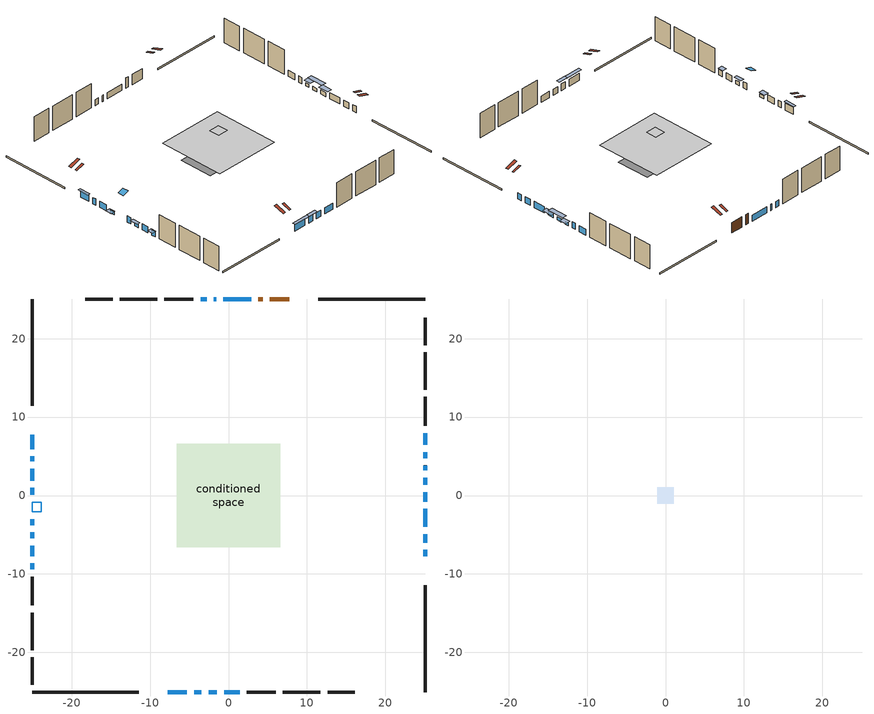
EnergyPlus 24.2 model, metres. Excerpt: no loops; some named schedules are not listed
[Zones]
conditioned space
 floor outside (Floor1 construction): -2.07,-2.07 -2.07,2.07 2.07,2.07 2.07,-2.07 z0
 floor adiabatic (AdiabaticFloorConstruction): -6.58,-6.58 -6.58,6.58 6.58,6.58 6.58,-6.58 z2.44
 floor foundation (Slab1 construction): -5.49,-3.35 -5.49,3.35 5.49,3.35 5.49,-3.35 z0
 wall outside (RimJoist1 construction): 25.06,25.06 11.48,25.06 / -25.06,-25.06 -11.48,-25.06 / -25.06,25.06 -25.06,11.48 / 25.06,-25.06 25.06,-11.48 z0:0.3
 wall outside (AdiabaticWallConstruction 1): 7.73,25.06 5.29,25.06 / 4.36,25.06 3.8,25.06 z0:2.03
 wall outside (AdiabaticWallConstruction): 25.06,-7.73 25.06,-6.93 / 25.06,-6 25.06,-4.92 / 25.06,-3.99 25.06,-1.7 / 2.88,25.06 -0.65,25.06 / -1.58,25.06 -1.87,25.06 / -2.52,-25.06 -1.49,-25.06 / -25.06,4.98 -25.06,4.36 / -25.06,3.44 -25.06,1.91 / -2.79,25.06 -3.57,25.06 / -0.57,-25.06 1.41,-25.06 / 25.06,4.75 25.06,5.52 / -25.06,-3.01 -25.06,-3.78 / -25.06,-6.4 -25.06,-7.73 / 25.06,6.45 25.06,7.97 z0:1.22; -7.73,-25.06 -5.29,-25.06 / -4.37,-25.06 -3.45,-25.06 z0:1.37; -25.06,7.73 -25.06,5.9 z0:1.4; 25.06,-0.78 25.06,0.45 z0:0.76; 25.06,1.37 25.06,2.29 / 25.06,3.21 25.06,3.83 / -25.06,0.98 -25.06,0.07 z0:0.61; -25.06,-4.71 -25.06,-5.47 z0:0.74; -25.06,-8.66 -25.06,-9.43 z0:1.07
 wall outside (Wall1 construction): -4.49,25.06 -8.17,25.06 / 2.33,-25.06 6.01,-25.06 / -25.06,-10.35 -25.06,-14.03 / 25.06,8.9 25.06,12.57 z0:4.88
 wall outside (Wall2 construction): -9.1,25.06 -13.86,25.06 / 6.94,-25.06 11.7,-25.06 / -25.06,-14.96 -25.06,-19.72 / 25.06,13.5 25.06,18.26 z0:4.88
 wall outside (Wall3 construction): -14.79,25.06 -18.27,25.06 / 12.63,-25.06 16.11,-25.06 / -25.06,-20.65 -25.06,-24.13 / 25.06,19.19 25.06,22.68 z0:4.88
 window (WindowConstruction 21): 25.06,-7.73 25.06,-6.93 z0:1.22
 window (WindowConstruction 5): 25.06,-6 25.06,-4.92 z0:1.22
 window (WindowConstruction 6): 25.06,-3.99 25.06,-1.7 z0:1.22
 window (WindowConstruction 7): 2.88,25.06 -0.65,25.06 z0:1.22
 window (WindowConstruction 8): -1.58,25.06 -1.86,25.06 z0:1.22
 window (WindowConstruction 9): -7.73,-25.06 -5.29,-25.06 z0:1.37
 window (WindowConstruction 10): -4.37,-25.06 -3.45,-25.06 z0:1.37
 window (WindowConstruction 11): -2.52,-25.06 -1.49,-25.06 z0:1.22
 window (WindowConstruction 12): -25.06,7.73 -25.06,5.9 z0:1.4
 window (WindowConstruction 13): -25.06,4.97 -25.06,4.37 z0:1.22
 window (WindowConstruction 14): -25.06,3.44 -25.06,1.91 z0:1.22
 window (WindowConstruction 15): 25.06,-0.78 25.06,0.44 z0:0.76
 window (WindowConstruction 16): 25.06,1.37 25.06,2.29 z0:0.61
 window (WindowConstruction 17): 25.06,3.22 25.06,3.83 z0:0.61
 window (WindowConstruction 18): -2.79,25.06 -3.56,25.06 z0:1.22
 window (WindowConstruction 19): -0.56,-25.06 1.41,-25.06 z0:1.22
 window (WindowConstruction 20): -25.06,0.98 -25.06,0.07 z0:0.61
 window (WindowConstruction): 25.06,4.75 25.06,5.52 z0:1.22
 window (WindowConstruction 1): -25.06,-3.01 -25.06,-3.78 z0:1.22
 window (WindowConstruction 2): -25.06,-4.71 -25.06,-5.47 z0:0.74
 window (WindowConstruction 3): -25.06,-6.4 -25.06,-7.73 z0:1.22
 window (WindowConstruction 22): -25.06,-8.66 -25.06,-9.42 z0:1.07
 window (WindowConstruction 4): 25.06,6.45 25.06,7.97 z0:1.22
 door (Door): 7.73,25.06 5.29,25.06 z0:2.03
 door (Door 1): 4.36,25.06 3.81,25.06 z0:2.03
 ceiling adiabatic (AdiabaticFloorConstruction): 6.58,-6.58 6.58,6.58 -6.58,6.58 -6.58,-6.58 z2.44
 roof outside (Roof2 construction): 8.66,25.06,4.88 8.66,23.46,5.41 9.08,23.46,5.41 9.08,25.06,4.88; -8.66,-25.06,4.88 -8.66,-23.46,5.41 -9.08,-23.46,5.41 -9.08,-25.06,4.88; -25.06,8.66,4.88 -23.46,8.66,5.41 -23.46,9.08,5.41 -25.06,9.08,4.88; 25.06,-8.66,4.88 23.46,-8.66,5.41 23.46,-9.08,5.41 25.06,-9.08,4.88
 roof outside (Roof3 construction): -1.04,1.04 -1.04,-1.04 1.04,-1.04 1.04,1.04 z4.88
 roof outside (AdiabaticRoofConstruction): -25.06,-2.08,4.88 -23.9,-2.08,5.26 -23.9,-0.86,5.26 -25.06,-0.86,4.88
 skylight (SkylightConstruction): -25.06,-2.08,4.88 -23.91,-2.08,5.26 -23.91,-0.86,5.26 -25.06,-0.86,4.88
attic - vented
 floor to conditioned space (Floor2 construction Reversed): -1.04,-1.04 -1.04,1.04 1.04,1.04 1.04,-1.04 z4.88
 roof outside (Roof1 construction): 10.01,25.06,4.88 10.01,23.04,5.55 10.55,23.04,5.55 10.55,25.06,4.88; -10.01,-25.06,4.88 -10.01,-23.04,5.55 -10.55,-23.04,5.55 -10.55,-25.06,4.88; -25.06,10.01,4.88 -23.04,10.01,5.55 -23.04,10.55,5.55 -25.06,10.55,4.88; 25.06,-10.01,4.88 23.04,-10.01,5.55 23.04,-10.55,5.55 25.06,-10.55,4.88
shading: -4.79,-25.06 -8.24,-25.06 -8.24,-25.67 -4.79,-25.67 z1.88; -2.92,-25.06 -4.9,-25.06 -4.9,-25.67 -2.92,-25.67 z1.9; -25.06,5.7 -25.06,7.93 -25.52,7.93 -25.52,5.7 z1.6; 25.06,0.82 25.06,-1.16 25.97,-1.16 25.97,0.82 z1.14; 25.06,3.48 25.06,0.18 25.97,0.18 25.97,3.48 z1.8; 25.06,4.21 25.06,2.84 25.97,2.84 25.97,4.21 z0.99; -25.06,-0.08 -25.06,1.13 -25.97,1.13 -25.97,-0.08 z0.76; -25.06,-5.88 -25.06,-4.3 -25.72,-4.3 -25.72,-5.88 z1.15; -25.06,-9.57 -25.06,-8.51 -25.97,-8.51 -25.97,-9.57 z1.22
[Building]
Building 1: Terrain=Suburbs
[Site:Location]
Vancouver Intl AP_BC: Latitude {deg}=49.19; Longitude {deg}=-123.18; Time Zone {hr}=-8; Elevation {m}=4; Keep Site Location Information=Yes
[Site:GroundTemperature:Shallow]
8.06451, 6.96315, 6.87495, 7.3976, 9.49575, 11.5841, 13.3946, 14.5416, 14.639, 13.7062, 11.9418, 9.91751
[Site:WaterMainsTemperature]
Calculation Method=Schedule; Temperature Schedule=mains temperature schedule
[Material] Roughness=Rough; Thermal Absorptance=0.9
Name | Thickness {m} | Conductivity {W/m-K} | Density {kg/m3} | Specific Heat {J/kg-K} | Solar Absorptance | Visible Absorptance
asphalt or fiberglass shingles | 0.00635 | 0.162714 | 1121.4 | 1465.45 | 0.4 | 0.4
asphalt or fiberglass shingles 1 | 0.00635 | 0.162714 | 1121.4 | 1465.45 | 0.7 | 0.7
ceiling loosefill ins | 0.169333 | 0.0480833 | 16.02 | 1046.75 | 0.7 | 0.7
ceiling stud and cavity | 0.1397 | 0.168802 | 65.682 | 1177.47 | 0.7 | 0.7
concrete 4.0 in. | 0.1016 | 1.803125 | 2242.8 | 837.4 | 0.7 | 0.7
door material | 0.04445 | 0.188738 | 512.64 | 1214.23 | 0.7 | 0.7
floor covering | 0.0127 | 0.0433444 | 54.468 | 1339.84 | 0.6 | 0.6
floor rigid ins | 0.103632 | 0.029427 | 32.04 | 1214.23 | 0.7 | 0.7
floor rigid ins 1; roof rigid ins 1; wall rigid ins | 0.512978 | 0.029427 | 32.04 | 1214.23 | 0.7 | 0.7
floor stud and cavity | 0.1397 | 0.143416 | 92.3553 | 1139.71 | 0.7 | 0.7
floor stud and cavity 1 | 0.1397 | 1.75129 | 37.0049 | 1207.88 | 0.7 | 0.7
furniture material conditioned space 1 | 0.1524 | 0.115458 | 640.8 | 1214.23 | 0.6 | 0.6
gypsum board | 0.0127 | 0.160291 | 801 | 837.4 | 0.6 | 0.6
osb sheathing 0.5 in. | 0.0127 | 0.115458 | 512.64 | 1214.23 | 0.7 | 0.7
osb sheathing 0.75 in. | 0.01905 | 0.115458 | 512.64 | 1214.23 | 0.7 | 0.7
osb sheathing 2.0 in. | 0.0508 | 0.115458 | 512.64 | 1214.23 | 0.7 | 0.7
rim joist rigid ins; roof rigid ins | 0.051816 | 0.029427 | 32.04 | 1214.23 | 0.7 | 0.7
rim joist stud and cavity | 0.0508 | 0.168143 | 125.044 | 1163.47 | 0.6 | 0.6
roof stud and cavity | 0.2032 | 0.175171 | 78.34581 | 1123.46 | 0.7 | 0.7
roof stud and cavity 1 | 0.2032 | 1.75015 | 78.34581 | 1123.46 | 0.7 | 0.7
roof stud and cavity 2 | 0.18415 | 1.78685 | 37.0049 | 1207.88 | 0.6 | 0.6
wall stud and cavity | 0.1397 | 0.0777826 | 139.0536 | 1170.24 | 0.7 | 0.7
wall stud and cavity 1 | 0.1397 | 0.0821308 | 139.0536 | 1170.24 | 0.7 | 0.7
wall stud and cavity 2 | 0.1397 | 0.0845825 | 139.0536 | 1170.24 | 0.7 | 0.7
wall stud and cavity 3 | 0.0889 | 0.380278 | 52.3479 | 1209.89 | 0.7 | 0.7
wall stud and cavity 4 | 0.0889 | 0.391764 | 83.0341 | 1211.67 | 0.7 | 0.7
wood siding | 0.0254 | 0.102417 | 544.68 | 1172.36 | 0.4 | 0.4
wood siding 1; wood siding 2; wood siding 3 | 0.0254 | 0.102417 | 544.68 | 1172.36 | 0.7 | 0.7
[WindowMaterial:SimpleGlazingSystem]
Name | U-Factor {W/m2-K} | Solar Heat Gain Coefficient
SkylightMaterial | 3.58242 | 0.6652
WindowMaterial | 5.30439 | 0.67
WindowMaterial 1 | 2.95313 | 0.64
WindowMaterial 10 | 5.67857 | 0.74
WindowMaterial 11 | 2.89748 | 0.69
WindowMaterial 12 | 2.96789 | 0.62
WindowMaterial 13 | 2.91111 | 0.68
WindowMaterial 14 | 5.57125 | 0.72
WindowMaterial 15 | 5.37025 | 0.69
WindowMaterial 16 | 5.20275 | 0.65
WindowMaterial 17 | 2.89919 | 0.69
WindowMaterial 18 | 2.97868 | 0.61
WindowMaterial 19 | 5.23001 | 0.66
WindowMaterial 2 | 2.97414 | 0.61
WindowMaterial 20 | 5.53378 | 0.72
WindowMaterial 3 | 2.91792 | 0.67
WindowMaterial 4 | 5.80348 | 0.76
WindowMaterial 5 | 5.66892 | 0.74
WindowMaterial 6 | 5.90285 | 0.78
WindowMaterial 7 | 2.87931 | 0.7
WindowMaterial 8 | 3.01275 | 0.57
WindowMaterial 9 | 2.890102 | 0.69
[Construction]
AdiabaticFloorConstruction: floor stud and cavity 1, floor rigid ins 1, osb sheathing 0.75 in., floor covering
AdiabaticRoofConstruction: asphalt or fiberglass shingles 1, roof rigid ins 1, osb sheathing 0.75 in., roof stud and cavity 2
AdiabaticWallConstruction: wood siding 2, wall rigid ins, wall stud and cavity 3, gypsum board
AdiabaticWallConstruction 1: wood siding 3, wall rigid ins, wall stud and cavity 3, gypsum board
Door; Door 1: door material
Floor1 construction: floor stud and cavity, floor rigid ins, osb sheathing 0.75 in., floor covering
Floor2 construction Reversed: gypsum board, ceiling stud and cavity, ceiling loosefill ins
furniture construction conditioned space 1: furniture material conditioned space 1
PartitionWallConstruction: gypsum board, wall stud and cavity 4, gypsum board
RimJoist1 construction: wood siding 1, rim joist rigid ins, osb sheathing 2.0 in., rim joist stud and cavity
Roof1 construction: asphalt or fiberglass shingles
Roof2 construction: asphalt or fiberglass shingles, roof rigid ins, osb sheathing 0.75 in., roof stud and cavity, gypsum board
Roof3 construction: asphalt or fiberglass shingles, roof rigid ins, osb sheathing 0.75 in., roof stud and cavity 1, gypsum board
SkylightConstruction: SkylightMaterial
Slab1 construction: concrete 4.0 in.
Wall1 construction: wood siding, osb sheathing 0.5 in., wall stud and cavity, gypsum board
Wall2 construction: wood siding, osb sheathing 0.5 in., wall stud and cavity 1, gypsum board
Wall3 construction: wood siding, osb sheathing 0.5 in., wall stud and cavity 2, gypsum board
WindowConstruction: WindowMaterial
WindowConstruction 1; WindowConstruction 18: WindowMaterial 1
WindowConstruction 10; WindowConstruction 11: WindowMaterial 10
WindowConstruction 12: WindowMaterial 11
WindowConstruction 13: WindowMaterial 12
WindowConstruction 14: WindowMaterial 13
WindowConstruction 15: WindowMaterial 14
WindowConstruction 16: WindowMaterial 15
WindowConstruction 17: WindowMaterial 16
WindowConstruction 19: WindowMaterial 17
WindowConstruction 2: WindowMaterial 2
WindowConstruction 20: WindowMaterial 18
WindowConstruction 21: WindowMaterial 19
WindowConstruction 22: WindowMaterial 20
WindowConstruction 3: WindowMaterial 3
WindowConstruction 4: WindowMaterial 4
WindowConstruction 5: WindowMaterial 5
WindowConstruction 6: WindowMaterial 6
WindowConstruction 7: WindowMaterial 7
WindowConstruction 8: WindowMaterial 8
WindowConstruction 9: WindowMaterial 9
[Zone] Multiplier=1; Part of Total Floor Area=Yes
Name | Volume {m3}
attic - vented | 0.474876
conditioned space | 672.9
[Space]
Name | Zone | Volume {m3}
attic - vented 1 | attic - vented | 0.474876
conditioned space 1 | conditioned space | 672.9
[ZoneInfiltration:EffectiveLeakageArea]
infil attic - vented 1: Zone or Space=attic - vented 1; Schedule=Always On Discrete; Effective Air Leakage Area {cm2}=179.172; Stack Coefficient=4.69793e-05; Wind Coefficient=4.63098e-06
[ZoneMixing]
whole house fan mix: Zone or Space=attic - vented; Schedule=Always On Continuous; Design Flow Rate Calculation Method=Flow/Zone; Design Flow Rate {m3/s}=0; Source Zone or Space=conditioned space
[SurfaceProperty:ExposedFoundationPerimeter]
Slab1: Exposed Perimeter Calculation Method=TotalExposedPerimeter; Total Exposed Perimeter {m}=35.357
[InternalMass] Zone or ZoneList=conditioned space; Space or SpaceList=conditioned space 1
Name | Construction | Surface Area {m2}
furniture mass conditioned space 1 | furniture construction conditioned space 1 | 105.508
partition wall mass | PartitionWallConstruction | 263.77
[Lights]
interior lighting: Zone or ZoneList or Space or SpaceList=conditioned space 1; Schedule=interior lighting schedule; Design Level Calculation Method=LightingLevel; Lighting Level {W}=343.2; Return Air Fraction=0; Fraction Radiant=0.6; Fraction Visible=0.2; Fraction Replaceable=1
[People]
occupants: Zone or ZoneList or Space or SpaceList=conditioned space 1; Number of People Schedule=occupants schedule; Number of People Calculation Method=People; Number of People=3; Fraction Radiant=0.314171; Sensible Heat Fraction=0.56303; Activity Level Schedule=occupants activity schedule; Carbon Dioxide Generation Rate {m3/s-W}=0; Enable ASHRAE 55 Comfort Warnings=No; Mean Radiant Temperature Calculation Type=EnclosureAveraged
[ElectricEquipment] Zone or ZoneList or Space or SpaceList=conditioned space 1; Design Level Calculation Method=EquipmentLevel
Name | Schedule | Design Level {W} | Fraction Latent | Fraction Radiant | Fraction Lost
clothes dryer | clothes dryer schedule | 140.772 | 0.015 | 0.081 | 0.85
clothes washer | clothes washer schedule | 32.1985 | 0.03 | 0.162 | 0.7
cooking range | cooking range schedule | 215.147 | 0.08 | 0.432 | 0.2
dishwasher | dishwasher schedule | 66.8632 | 0.3 | 0.18 | 0.4
fridge | fridge schedule | 72.9452 | 0 | 0.6 | 0
mech vent house fan | mech vent house fan schedule | 0 | 0 | 0 | 1
mech vent house fan cfis | mech vent house fan cfis schedule | 0 | 0 | 0 | 0
misc plug loads | misc plug loads schedule | 494.7 | 0.045 | 0.513 | 0.1
whole house fan | Always On Discrete | 0 | 0 | 0 | 1
[OtherEquipment] Zone or ZoneList or Space or SpaceList=conditioned space 1; Design Level Calculation Method=EquipmentLevel
Name | Fuel Type | Schedule | Design Level {W} | Fraction Latent | Fraction Radiant | Fraction Lost
clothes dryer 1 | Electricity | clothes dryer schedule | 0 | 0.015 | 0.081 | 0.85
cooking range 1 | Electricity | cooking range schedule | 0 | 0.08 | 0.432 | 0.2
general water use latent | None | general water use schedule | 62.594 | 1 | 0 | 0
general water use sensible | None | general water use schedule | -61.6891 | 0 | 0.6 | 0
mech vent house fan latent load | None | Always On Discrete | 0 | 1 | 0 | 0
mech vent house fan sensible load | None | Always On Discrete | 0 | 0 | 0 | 0
water heater energy adjustment1 | NaturalGas | Always On Discrete | 0.01 | 0 | 0 | 1
[ZoneInfiltration:DesignFlowRate] Zone or ZoneList or Space or SpaceList=conditioned space 1; Schedule=Always On Discrete; Design Flow Rate Calculation Method=Flow/Zone; Design Flow Rate {m3/s}=0
infil flow; natural vent flow; whole house fan flow
[Foundation:Kiva]
Foundation Kiva 1: Initial Indoor Air Temperature {C}=18; Wall Height Above Grade {m}=0.1016; Wall Depth Below Slab {m}=0.2032
[Foundation:Kiva:Settings]
Soil Conductivity {W/m-K}=0.849921; Soil Density {kg/m3}=1842.3; Soil Specific Heat {J/kg-K}=418.7; Ground Solar Absorptivity=0.9; Ground Thermal Absorptivity=0.9; Ground Surface Roughness {m}=0.03; Far-Field Width {m}=40; Deep-Ground Boundary Condition=ZeroFlux; Deep-Ground Depth {m}=40; Minimum Cell Dimension {m}=0.2; Maximum Cell Growth Coefficient=3; Simulation Timestep=Timestep
[Exterior:Lights]
exterior lighting: Schedule=exterior lighting schedule; Design Level {W}=75.6
[Schedule:Constant]
Name | Hourly Value
Always On Continuous; mech vent house fan schedule; mech vent house fan cfis schedule; Always On Discrete | 1
occupants activity schedule | 117.228
fridge schedule | 0
[Schedule:Week:Daily]
interior lighting schedule Week Rule - Jan1-Jan27: interior lighting schedule day, interior lighting schedule day, interior lighting schedule day, interior lighting schedule day, interior lighting schedule day, interior lighting schedule day, interior lighting schedule day, interior lighting schedule default day, interior lighting schedule default day, interior lighting schedule default day, interior lighting schedule default day, interior lighting schedule default day
interior lighting schedule Week Rule - Jan28-Feb3: interior lighting schedule day, interior lighting schedule day, interior lighting schedule day, interior lighting schedule day, interior lighting schedule day 1, interior lighting schedule day 1, interior lighting schedule day 1, interior lighting schedule default day, interior lighting schedule default day, interior lighting schedule default day, interior lighting schedule default day, interior lighting schedule default day
interior lighting schedule Week Rule - Feb4-Feb24: interior lighting schedule day 1, interior lighting schedule day 1, interior lighting schedule day 1, interior lighting schedule day 1, interior lighting schedule day 1, interior lighting schedule day 1, interior lighting schedule day 1, interior lighting schedule default day, interior lighting schedule default day, interior lighting schedule default day, interior lighting schedule default day, interior lighting schedule default day
interior lighting schedule Week Rule - Feb25-Mar3: interior lighting schedule day 1, interior lighting schedule day 1, interior lighting schedule day 1, interior lighting schedule day 1, interior lighting schedule day 2, interior lighting schedule day 2, interior lighting schedule day 2, interior lighting schedule default day, interior lighting schedule default day, interior lighting schedule default day, interior lighting schedule default day, interior lighting schedule default day
interior lighting schedule Week Rule - Mar4-Mar31: interior lighting schedule day 2, interior lighting schedule day 2, interior lighting schedule day 2, interior lighting schedule day 2, interior lighting schedule day 2, interior lighting schedule day 2, interior lighting schedule day 2, interior lighting schedule default day, interior lighting schedule default day, interior lighting schedule default day, interior lighting schedule default day, interior lighting schedule default day
interior lighting schedule Week Rule - Apr1-Apr28: interior lighting schedule day 3, interior lighting schedule day 3, interior lighting schedule day 3, interior lighting schedule day 3, interior lighting schedule day 3, interior lighting schedule day 3, interior lighting schedule day 3, interior lighting schedule default day, interior lighting schedule default day, interior lighting schedule default day, interior lighting schedule default day, interior lighting schedule default day
interior lighting schedule Week Rule - Apr29-May5: interior lighting schedule day 3, interior lighting schedule day 3, interior lighting schedule day 4, interior lighting schedule day 4, interior lighting schedule day 4, interior lighting schedule day 4, interior lighting schedule day 4, interior lighting schedule default day, interior lighting schedule default day, interior lighting schedule default day, interior lighting schedule default day, interior lighting schedule default day
interior lighting schedule Week Rule - May6-May26: interior lighting schedule day 4, interior lighting schedule day 4, interior lighting schedule day 4, interior lighting schedule day 4, interior lighting schedule day 4, interior lighting schedule day 4, interior lighting schedule day 4, interior lighting schedule default day, interior lighting schedule default day, interior lighting schedule default day, interior lighting schedule default day, interior lighting schedule default day
interior lighting schedule Week Rule - May27-Jun2: interior lighting schedule day 4, interior lighting schedule day 4, interior lighting schedule day 4, interior lighting schedule day 4, interior lighting schedule day 4, interior lighting schedule day 5, interior lighting schedule day 5, interior lighting schedule default day, interior lighting schedule default day, interior lighting schedule default day, interior lighting schedule default day, interior lighting schedule default day
interior lighting schedule Week Rule - Jun3-Jun30: interior lighting schedule day 5, interior lighting schedule day 5, interior lighting schedule day 5, interior lighting schedule day 5, interior lighting schedule day 5, interior lighting schedule day 5, interior lighting schedule day 5, interior lighting schedule default day, interior lighting schedule default day, interior lighting schedule default day, interior lighting schedule default day, interior lighting schedule default day
interior lighting schedule Week Rule - Jul1-Jul28: interior lighting schedule day 6, interior lighting schedule day 6, interior lighting schedule day 6, interior lighting schedule day 6, interior lighting schedule day 6, interior lighting schedule day 6, interior lighting schedule day 6, interior lighting schedule default day, interior lighting schedule default day, interior lighting schedule default day, interior lighting schedule default day, interior lighting schedule default day
interior lighting schedule Week Rule - Jul29-Aug4: interior lighting schedule day 6, interior lighting schedule day 6, interior lighting schedule day 6, interior lighting schedule day 7, interior lighting schedule day 7, interior lighting schedule day 7, interior lighting schedule day 7, interior lighting schedule default day, interior lighting schedule default day, interior lighting schedule default day, interior lighting schedule default day, interior lighting schedule default day
interior lighting schedule Week Rule - Aug5-Aug25: interior lighting schedule day 7, interior lighting schedule day 7, interior lighting schedule day 7, interior lighting schedule day 7, interior lighting schedule day 7, interior lighting schedule day 7, interior lighting schedule day 7, interior lighting schedule default day, interior lighting schedule default day, interior lighting schedule default day, interior lighting schedule default day, interior lighting schedule default day
interior lighting schedule Week Rule - Aug26-Sep1: interior lighting schedule day 7, interior lighting schedule day 7, interior lighting schedule day 7, interior lighting schedule day 7, interior lighting schedule day 7, interior lighting schedule day 7, interior lighting schedule day 8, interior lighting schedule default day, interior lighting schedule default day, interior lighting schedule default day, interior lighting schedule default day, interior lighting schedule default day
interior lighting schedule Week Rule - Sep2-Sep29: interior lighting schedule day 8, interior lighting schedule day 8, interior lighting schedule day 8, interior lighting schedule day 8, interior lighting schedule day 8, interior lighting schedule day 8, interior lighting schedule day 8, interior lighting schedule default day, interior lighting schedule default day, interior lighting schedule default day, interior lighting schedule default day, interior lighting schedule default day
interior lighting schedule Week Rule - Sep30-Oct6: interior lighting schedule day 8, interior lighting schedule day 9, interior lighting schedule day 9, interior lighting schedule day 9, interior lighting schedule day 9, interior lighting schedule day 9, interior lighting schedule day 9, interior lighting schedule default day, interior lighting schedule default day, interior lighting schedule default day, interior lighting schedule default day, interior lighting schedule default day
interior lighting schedule Week Rule - Oct7-Oct27: interior lighting schedule day 9, interior lighting schedule day 9, interior lighting schedule day 9, interior lighting schedule day 9, interior lighting schedule day 9, interior lighting schedule day 9, interior lighting schedule day 9, interior lighting schedule default day, interior lighting schedule default day, interior lighting schedule default day, interior lighting schedule default day, interior lighting schedule default day
interior lighting schedule Week Rule - Oct28-Nov3: interior lighting schedule day 9, interior lighting schedule day 9, interior lighting schedule day 9, interior lighting schedule day 9, interior lighting schedule day 10, interior lighting schedule day 10, interior lighting schedule day 10, interior lighting schedule default day, interior lighting schedule default day, interior lighting schedule default day, interior lighting schedule default day, interior lighting schedule default day
interior lighting schedule Week Rule - Nov4-Nov24: interior lighting schedule day 10, interior lighting schedule day 10, interior lighting schedule day 10, interior lighting schedule day 10, interior lighting schedule day 10, interior lighting schedule day 10, interior lighting schedule day 10, interior lighting schedule default day, interior lighting schedule default day, interior lighting schedule default day, interior lighting schedule default day, interior lighting schedule default day
interior lighting schedule Week Rule - Nov25-Dec1: interior lighting schedule day 10, interior lighting schedule day 10, interior lighting schedule day 10, interior lighting schedule day 10, interior lighting schedule day 10, interior lighting schedule day 10, interior lighting schedule day 11, interior lighting schedule default day, interior lighting schedule default day, interior lighting schedule default day, interior lighting schedule default day, interior lighting schedule default day
interior lighting schedule Week Rule - Dec2-Dec31: interior lighting schedule day 11, interior lighting schedule day 11, interior lighting schedule day 11, interior lighting schedule day 11, interior lighting schedule day 11, interior lighting schedule day 11, interior lighting schedule day 11, interior lighting schedule default day, interior lighting schedule default day, interior lighting schedule default day, interior lighting schedule default day, interior lighting schedule default day
occupants schedule Week Rule - Jan1-Dec31: occupants schedule day, occupants schedule day, occupants schedule day, occupants schedule day, occupants schedule day, occupants schedule day, occupants schedule day, occupants schedule default day, occupants schedule default day, occupants schedule default day, occupants schedule default day, occupants schedule default day
clothes dryer schedule Week Rule - Jan1-Dec31: clothes dryer schedule day, clothes dryer schedule day, clothes dryer schedule day, clothes dryer schedule day, clothes dryer schedule day, clothes dryer schedule day, clothes dryer schedule day, clothes dryer schedule default day, clothes dryer schedule default day, clothes dryer schedule default day, clothes dryer schedule default day, clothes dryer schedule default day
clothes washer schedule Week Rule - Jan1-Dec31: clothes washer schedule day, clothes washer schedule day, clothes washer schedule day, clothes washer schedule day, clothes washer schedule day, clothes washer schedule day, clothes washer schedule day, clothes washer schedule default day, clothes washer schedule default day, clothes washer schedule default day, clothes washer schedule default day, clothes washer schedule default day
cooking range schedule Week Rule - Jan1-Dec31: cooking range schedule day, cooking range schedule day, cooking range schedule day, cooking range schedule day, cooking range schedule day, cooking range schedule day, cooking range schedule day, cooking range schedule default day, cooking range schedule default day, cooking range schedule default day, cooking range schedule default day, cooking range schedule default day
dishwasher schedule Week Rule - Jan1-Dec31: dishwasher schedule day, dishwasher schedule day, dishwasher schedule day, dishwasher schedule day, dishwasher schedule day, dishwasher schedule day, dishwasher schedule day, dishwasher schedule default day, dishwasher schedule default day, dishwasher schedule default day, dishwasher schedule default day, dishwasher schedule default day
misc plug loads schedule Week Rule - Jan1-Dec31: misc plug loads schedule day, misc plug loads schedule day, misc plug loads schedule day, misc plug loads schedule day, misc plug loads schedule day, misc plug loads schedule day, misc plug loads schedule day, misc plug loads schedule default day, misc plug loads schedule default day, misc plug loads schedule default day, misc plug loads schedule default day, misc plug loads schedule default day
general water use schedule Week Rule - Jan1-Dec31: general water use schedule day, general water use schedule day, general water use schedule day, general water use schedule day, general water use schedule day, general water use schedule day, general water use schedule day, general water use schedule default day, general water use schedule default day, general water use schedule default day, general water use schedule default day, general water use schedule default day
exterior lighting schedule Week Rule - Jan1-Jan27: exterior lighting schedule day, exterior lighting schedule day, exterior lighting schedule day, exterior lighting schedule day, exterior lighting schedule day, exterior lighting schedule day, exterior lighting schedule day, exterior lighting schedule default day, exterior lighting schedule default day, exterior lighting schedule default day, exterior lighting schedule default day, exterior lighting schedule default day
exterior lighting schedule Week Rule - Jan28-Feb3: exterior lighting schedule day, exterior lighting schedule day, exterior lighting schedule day, exterior lighting schedule day, exterior lighting schedule day 1, exterior lighting schedule day 1, exterior lighting schedule day 1, exterior lighting schedule default day, exterior lighting schedule default day, exterior lighting schedule default day, exterior lighting schedule default day, exterior lighting schedule default day
exterior lighting schedule Week Rule - Feb4-Feb24: exterior lighting schedule day 1, exterior lighting schedule day 1, exterior lighting schedule day 1, exterior lighting schedule day 1, exterior lighting schedule day 1, exterior lighting schedule day 1, exterior lighting schedule day 1, exterior lighting schedule default day, exterior lighting schedule default day, exterior lighting schedule default day, exterior lighting schedule default day, exterior lighting schedule default day
exterior lighting schedule Week Rule - Feb25-Mar3: exterior lighting schedule day 1, exterior lighting schedule day 1, exterior lighting schedule day 1, exterior lighting schedule day 1, exterior lighting schedule day 2, exterior lighting schedule day 2, exterior lighting schedule day 2, exterior lighting schedule default day, exterior lighting schedule default day, exterior lighting schedule default day, exterior lighting schedule default day, exterior lighting schedule default day
exterior lighting schedule Week Rule - Mar4-Mar31: exterior lighting schedule day 2, exterior lighting schedule day 2, exterior lighting schedule day 2, exterior lighting schedule day 2, exterior lighting schedule day 2, exterior lighting schedule day 2, exterior lighting schedule day 2, exterior lighting schedule default day, exterior lighting schedule default day, exterior lighting schedule default day, exterior lighting schedule default day, exterior lighting schedule default day
exterior lighting schedule Week Rule - Apr1-Apr28: exterior lighting schedule day 3, exterior lighting schedule day 3, exterior lighting schedule day 3, exterior lighting schedule day 3, exterior lighting schedule day 3, exterior lighting schedule day 3, exterior lighting schedule day 3, exterior lighting schedule default day, exterior lighting schedule default day, exterior lighting schedule default day, exterior lighting schedule default day, exterior lighting schedule default day
exterior lighting schedule Week Rule - Apr29-May5: exterior lighting schedule day 3, exterior lighting schedule day 3, exterior lighting schedule day 4, exterior lighting schedule day 4, exterior lighting schedule day 4, exterior lighting schedule day 4, exterior lighting schedule day 4, exterior lighting schedule default day, exterior lighting schedule default day, exterior lighting schedule default day, exterior lighting schedule default day, exterior lighting schedule default day
exterior lighting schedule Week Rule - May6-May26: exterior lighting schedule day 4, exterior lighting schedule day 4, exterior lighting schedule day 4, exterior lighting schedule day 4, exterior lighting schedule day 4, exterior lighting schedule day 4, exterior lighting schedule day 4, exterior lighting schedule default day, exterior lighting schedule default day, exterior lighting schedule default day, exterior lighting schedule default day, exterior lighting schedule default day
exterior lighting schedule Week Rule - May27-Jun2: exterior lighting schedule day 4, exterior lighting schedule day 4, exterior lighting schedule day 4, exterior lighting schedule day 4, exterior lighting schedule day 4, exterior lighting schedule day 5, exterior lighting schedule day 5, exterior lighting schedule default day, exterior lighting schedule default day, exterior lighting schedule default day, exterior lighting schedule default day, exterior lighting schedule default day
exterior lighting schedule Week Rule - Jun3-Jun30: exterior lighting schedule day 5, exterior lighting schedule day 5, exterior lighting schedule day 5, exterior lighting schedule day 5, exterior lighting schedule day 5, exterior lighting schedule day 5, exterior lighting schedule day 5, exterior lighting schedule default day, exterior lighting schedule default day, exterior lighting schedule default day, exterior lighting schedule default day, exterior lighting schedule default day
exterior lighting schedule Week Rule - Jul1-Jul28: exterior lighting schedule day 6, exterior lighting schedule day 6, exterior lighting schedule day 6, exterior lighting schedule day 6, exterior lighting schedule day 6, exterior lighting schedule day 6, exterior lighting schedule day 6, exterior lighting schedule default day, exterior lighting schedule default day, exterior lighting schedule default day, exterior lighting schedule default day, exterior lighting schedule default day
[Schedule:Year]
interior lighting schedule: interior lighting schedule Week Rule - Jan1-Jan27, 1, 1, 1, 27, interior lighting schedule Week Rule - Jan28-Feb3, 1, 28, 2, 3, interior lighting schedule Week Rule - Feb4-Feb24, 2, 4, 2, 24, interior lighting schedule Week Rule - Feb25-Mar3, 2, 25, 3, 3, interior lighting schedule Week Rule - Mar4-Mar31, 3, 4, 3, 31, interior lighting schedule Week Rule - Apr1-Apr28, 4, 1, 4, 28, interior lighting schedule Week Rule - Apr29-May5, 4, 29, 5, 5, interior lighting schedule Week Rule - May6-May26, 5, 6, 5, 26, interior lighting schedule Week Rule - May27-Jun2, 5, 27, 6, 2, interior lighting schedule Week Rule - Jun3-Jun30, 6, 3, 6, 30, interior lighting schedule Week Rule - Jul1-Jul28, 7, 1, 7, 28, interior lighting schedule Week Rule - Jul29-Aug4, 7, 29, 8, 4, interior lighting schedule Week Rule - Aug5-Aug25, 8, 5, 8, 25, interior lighting schedule Week Rule - Aug26-Sep1, 8, 26, 9, 1, interior lighting schedule Week Rule - Sep2-Sep29, 9, 2, 9, 29, interior lighting schedule Week Rule - Sep30-Oct6, 9, 30, 10, 6, interior lighting schedule Week Rule - Oct7-Oct27, 10, 7, 10, 27, interior lighting schedule Week Rule - Oct28-Nov3, 10, 28, 11, 3, interior lighting schedule Week Rule - Nov4-Nov24, 11, 4, 11, 24, interior lighting schedule Week Rule - Nov25-Dec1, 11, 25, 12, 1, interior lighting schedule Week Rule - Dec2-Dec31, 12, 2, 12, 31
occupants schedule: occupants schedule Week Rule - Jan1-Dec31, 1, 1, 12, 31
clothes dryer schedule: clothes dryer schedule Week Rule - Jan1-Dec31, 1, 1, 12, 31
clothes washer schedule: clothes washer schedule Week Rule - Jan1-Dec31, 1, 1, 12, 31
cooking range schedule: cooking range schedule Week Rule - Jan1-Dec31, 1, 1, 12, 31
dishwasher schedule: dishwasher schedule Week Rule - Jan1-Dec31, 1, 1, 12, 31
misc plug loads schedule: misc plug loads schedule Week Rule - Jan1-Dec31, 1, 1, 12, 31
general water use schedule: general water use schedule Week Rule - Jan1-Dec31, 1, 1, 12, 31
exterior lighting schedule: exterior lighting schedule Week Rule - Jan1-Jan27, 1, 1, 1, 27, exterior lighting schedule Week Rule - Jan28-Feb3, 1, 28, 2, 3, exterior lighting schedule Week Rule - Feb4-Feb24, 2, 4, 2, 24, exterior lighting schedule Week Rule - Feb25-Mar3, 2, 25, 3, 3, exterior lighting schedule Week Rule - Mar4-Mar31, 3, 4, 3, 31, exterior lighting schedule Week Rule - Apr1-Apr28, 4, 1, 4, 28, exterior lighting schedule Week Rule - Apr29-May5, 4, 29, 5, 5, exterior lighting schedule Week Rule - May6-May26, 5, 6, 5, 26, exterior lighting schedule Week Rule - May27-Jun2, 5, 27, 6, 2, exterior lighting schedule Week Rule - Jun3-Jun30, 6, 3, 6, 30, exterior lighting schedule Week Rule - Jul1-Jul28, 7, 1, 7, 28, exterior lighting schedule Week Rule - Jul29-Aug4, 7, 29, 8, 4, exterior lighting schedule Week Rule - Aug5-Aug25, 8, 5, 8, 25, exterior lighting schedule Week Rule - Aug26-Sep1, 8, 26, 9, 1, exterior lighting schedule Week Rule - Sep2-Sep29, 9, 2, 9, 29, exterior lighting schedule Week Rule - Sep30-Oct6, 9, 30, 10, 6, exterior lighting schedule Week Rule - Oct7-Oct27, 10, 7, 10, 27, exterior lighting schedule Week Rule - Oct28-Nov3, 10, 28, 11, 3, exterior lighting schedule Week Rule - Nov4-Nov24, 11, 4, 11, 24, exterior lighting schedule Week Rule - Nov25-Dec1, 11, 25, 12, 1, exterior lighting schedule Week Rule - Dec2-Dec31, 12, 2, 12, 31
[Schedule:Compact]
mains temperature schedule: Through: 01/01, For: AllDays, Until: 24:00, 11.375, Through: 01/02, For: AllDays, Until: 24:00, 11.3367, Through: 01/03, For: AllDays, Until: 24:00, 11.2994, Through: 01/04, For: AllDays, Until: 24:00, 11.2628, Through: 01/05, For: AllDays, Until: 24:00, 11.2267, Through: 01/06, For: AllDays, Until: 24:00, 11.1917, Through: 01/07, For: AllDays, Until: 24:00, 11.1578, Through: 01/08, For: AllDays, Until: 24:00, 11.1244, Through: 01/09, For: AllDays, Until: 24:00, 11.0917, Through: 01/10, For: AllDays, Until: 24:00, 11.06, Through: 01/11, For: AllDays, Until: 24:00, 11.0289, Through: 01/12, For: AllDays, Until: 24:00, 10.9989, Through: 01/13, For: AllDays, Until: 24:00, 10.97, Through: 01/14, For: AllDays, Until: 24:00, 10.9417, Through: 01/15, For: AllDays, Until: 24:00, 10.9139, Through: 01/16, For: AllDays, Until: 24:00, 10.8878, Through: 01/17, For: AllDays, Until: 24:00, 10.8622, Through: 01/18, For: AllDays, Until: 24:00, 10.8372, Through: 01/19, For: AllDays, Until: 24:00, 10.8133, Through: 01/20, For: AllDays, Until: 24:00, 10.7906, Through: 01/21, For: AllDays, Until: 24:00, 10.7683, Through: 01/22, For: AllDays, Until: 24:00, 10.7478, Through: 01/23, For: AllDays, Until: 24:00, 10.7272, Through: 01/24, For: AllDays, Until: 24:00, 10.7083, Through: 01/25, For: AllDays, Until: 24:00, 10.69, Through: 01/26, For: AllDays, Until: 24:00, 10.6728, Through: 01/27, For: AllDays, Until: 24:00, 10.6567, Through: 01/28, For: AllDays, Until: 24:00, 10.6411, Through: 01/29, For: AllDays, Until: 24:00, 10.6267, Through: 01/30, For: AllDays, Until: 24:00, 10.6133, Through: 01/31, For: AllDays, Until: 24:00, 10.6011, Through: 02/01, For: AllDays, Until: 24:00, 10.59, Through: 02/02, For: AllDays, Until: 24:00, 10.5794, Through: 02/03, For: AllDays, Until: 24:00, 10.57, Through: 02/04, For: AllDays, Until: 24:00, 10.5617, Through: 02/05, For: AllDays, Until: 24:00, 10.5539, Through: 02/06, For: AllDays, Until: 24:00, 10.5478, Through: 02/07, For: AllDays, Until: 24:00, 10.5422, Through: 02/08, For: AllDays, Until: 24:00, 10.5378, Through: 02/09, For: AllDays, Until: 24:00, 10.5339, Through: 02/10, For: AllDays, Until: 24:00, 10.5317, Through: 02/11, For: AllDays, Until: 24:00, 10.53, Through: 02/12, For: AllDays, Until: 24:00, 10.53, Through: 02/13, For: AllDays, Until: 24:00, 10.5306, Through: 02/14, For: AllDays, Until: 24:00, 10.5317, Through: 02/15, For: AllDays, Until: 24:00, 10.5344, Through: 02/16, For: AllDays, Until: 24:00, 10.5378, Through: 02/17, For: AllDays, Until: 24:00, 10.5428, Through: 02/18, For: AllDays, Until: 24:00, 10.5483, Through: 02/19, For: AllDays, Until: 24:00, 10.5544, Through: 02/20, For: AllDays, Until: 24:00, 10.5622, Through: 02/21, For: AllDays, Until: 24:00, 10.5706, Through: 02/22, For: AllDays, Until: 24:00, 10.5806, Through: 02/23, For: AllDays, Until: 24:00, 10.5911, Through: 02/24, For: AllDays, Until: 24:00, 10.6022, Through: 02/25, For: AllDays, Until: 24:00, 10.615, Through: 02/26, For: AllDays, Until: 24:00, 10.6283, Through: 02/27, For: AllDays, Until: 24:00, 10.6428, Through: 02/28, For: AllDays, Until: 24:00, 10.6583, Through: 03/01, For: AllDays, Until: 24:00, 10.6744, Through: 03/02, For: AllDays, Until: 24:00, 10.6917, Through: 03/03, For: AllDays, Until: 24:00, 10.71, Through: 03/04, For: AllDays, Until: 24:00, 10.7294, Through: 03/05, For: AllDays, Until: 24:00, 10.7494, Through: 03/06, For: AllDays, Until: 24:00, 10.7706, Through: 03/07, For: AllDays, Until: 24:00, 10.7928, Through: 03/08, For: AllDays, Until: 24:00, 10.8161, Through: 03/09, For: AllDays, Until: 24:00, 10.84, Through: 03/10, For: AllDays, Until: 24:00, 10.8644, Through: 03/11, For: AllDays, Until: 24:00, 10.8906, Through: 03/12, For: AllDays, Until: 24:00, 10.9167, Through: 03/13, For: AllDays, Until: 24:00, 10.9444, Through: 03/14, For: AllDays, Until: 24:00, 10.9728, Through: 03/15, For: AllDays, Until: 24:00, 11.0022, Through: 03/16, For: AllDays, Until: 24:00, 11.0322, Through: 03/17, For: AllDays, Until: 24:00, 11.0633, Through: 03/18, For: AllDays, Until: 24:00, 11.095, Through: 03/19, For: AllDays, Until: 24:00, 11.1278, Through: 03/20, For: AllDays, Until: 24:00, 11.1611, Through: 03/21, For: AllDays, Until: 24:00, 11.1956, Through: 03/22, For: AllDays, Until: 24:00, 11.2306, Through: 03/23, For: AllDays, Until: 24:00, 11.2667, Through: 03/24, For: AllDays, Until: 24:00, 11.3033, Through: 03/25, For: AllDays, Until: 24:00, 11.3406, Through: 03/26, For: AllDays, Until: 24:00, 11.3789, Through: 03/27, For: AllDays, Until: 24:00, 11.4178, Through: 03/28, For: AllDays, Until: 24:00, 11.4572, Through: 03/29, For: AllDays, Until: 24:00, 11.4978, Through: 03/30, For: AllDays, Until: 24:00, 11.5389, Through: 03/31, For: AllDays, Until: 24:00, 11.5811, Through: 04/01, For: AllDays, Until: 24:00, 11.6233, Through: 04/02, For: AllDays, Until: 24:00, 11.6667, Through: 04/03, For: AllDays, Until: 24:00, 11.7106, Through: 04/04, For: AllDays, Until: 24:00, 11.755, Through: 04/05, For: AllDays, Until: 24:00, 11.8006, Through: 04/06, For: AllDays, Until: 24:00, 11.8461, Through: 04/07, For: AllDays, Until: 24:00, 11.8928, Through: 04/08, For: AllDays, Until: 24:00, 11.9394, Through: 04/09, For: AllDays, Until: 24:00, 11.9872, Through: 04/10, For: AllDays, Until: 24:00, 12.0356, Through: 04/11, For: AllDays, Until: 24:00, 12.0844, Through: 04/12, For: AllDays, Until: 24:00, 12.1333, Through: 04/13, For: AllDays, Until: 24:00, 12.1833, Through: 04/14, For: AllDays, Until: 24:00, 12.2339, Through: 04/15, For: AllDays, Until: 24:00, 12.2844, Through: 04/16, For: AllDays, Until: 24:00, 12.3361, Through: 04/17, For: AllDays, Until: 24:00, 12.3878, Through: 04/18, For: AllDays, Until: 24:00, 12.44, Through: 04/19, For: AllDays, Until: 24:00, 12.4928, Through: 04/20, For: AllDays, Until: 24:00, 12.5456, Through: 04/21, For: AllDays, Until: 24:00, 12.5994, Through: 04/22, For: AllDays, Until: 24:00, 12.6533, Through: 04/23, For: AllDays, Until: 24:00, 12.7072, Through: 04/24, For: AllDays, Until: 24:00, 12.7622, Through: 04/25, For: AllDays, Until: 24:00, 12.8172, Through: 04/26, For: AllDays, Until: 24:00, 12.8722, Through: 04/27, For: AllDays, Until: 24:00, 12.9278, Through: 04/28, For: AllDays, Until: 24:00, 12.9839, Through: 04/29, For: AllDays, Until: 24:00, 13.04, Through: 04/30, For: AllDays, Until: 24:00, 13.0961, Through: 05/01, For: AllDays, Until: 24:00, 13.1533, Through: 05/02, For: AllDays, Until: 24:00, 13.21, Through: 05/03, For: AllDays, Until: 24:00, 13.2672, Through: 05/04, For: AllDays, Until: 24:00, 13.3244, Through: 05/05, For: AllDays, Until: 24:00, 13.3817, Through: 05/06, For: AllDays, Until: 24:00, 13.4394, Through: 05/07, For: AllDays, Until: 24:00, 13.4972, Through: 05/08, For: AllDays, Until: 24:00, 13.555, Through: 05/09, For: AllDays, Until: 24:00, 13.6133, Through: 05/10, For: AllDays, Until: 24:00, 13.6711, Through: 05/11, For: AllDays, Until: 24:00, 13.7294, Through: 05/12, For: AllDays, Until: 24:00, 13.7878, Through: 05/13, For: AllDays, Until: 24:00, 13.8461, Through: 05/14, For: AllDays, Until: 24:00, 13.9044, Through: 05/15, For: AllDays, Until: 24:00, 13.9628, Through: 05/16, For: AllDays, Until: 24:00, 14.0211, Through: 05/17, For: AllDays, Until: 24:00, 14.0789, Through: 05/18, For: AllDays, Until: 24:00, 14.1372, Through: 05/19, For: AllDays, Until: 24:00, 14.1956, Through: 05/20, For: AllDays, Until: 24:00, 14.2533, Through: 05/21, For: AllDays, Until: 24:00, 14.3117, Through: 05/22, For: AllDays, Until: 24:00, 14.3694, Through: 05/23, For: AllDays, Until: 24:00, 14.4272, Through: 05/24, For: AllDays, Until: 24:00, 14.4844, Through: 05/25, For: AllDays, Until: 24:00, 14.5422, Through: 05/26, For: AllDays, Until: 24:00, 14.5994, Through: 05/27, For: AllDays, Until: 24:00, 14.6561, Through: 05/28, For: AllDays, Until: 24:00, 14.7128, Through: 05/29, For: AllDays, Until: 24:00, 14.7694, Through: 05/30, For: AllDays, Until: 24:00, 14.8261, Through: 05/31, For: AllDays, Until: 24:00, 14.8817, Through: 06/01, For: AllDays, Until: 24:00, 14.9378, Through: 06/02, For: AllDays, Until: 24:00, 14.9933, Through: 06/03, For: AllDays, Until: 24:00, 15.0483, Through: 06/04, For: AllDays, Until: 24:00, 15.1028, Through: 06/05, For: AllDays, Until: 24:00, 15.1572, Through: 06/06, For: AllDays, Until: 24:00, 15.2117, Through: 06/07, For: AllDays, Until: 24:00, 15.265, Through: 06/08, For: AllDays, Until: 24:00, 15.3183, Through: 06/09, For: AllDays, Until: 24:00, 15.3711, Through: 06/10, For: AllDays, Until: 24:00, 15.4239, Through: 06/11, For: AllDays, Until: 24:00, 15.4756, Through: 06/12, For: AllDays, Until: 24:00, 15.5272, Through: 06/13, For: AllDays, Until: 24:00, 15.5783, Through: 06/14, For: AllDays, Until: 24:00, 15.6289, Through: 06/15, For: AllDays, Until: 24:00, 15.6789, Through: 06/16, For: AllDays, Until: 24:00, 15.7283, Through: 06/17, For: AllDays, Until: 24:00, 15.7772, Through: 06/18, For: AllDays, Until: 24:00, 15.8261, Through: 06/19, For: AllDays, Until: 24:00, 15.8739, Through: 06/20, For: AllDays, Until: 24:00, 15.9211, Through: 06/21, For: AllDays, Until: 24:00, 15.9678, Through: 06/22, For: AllDays, Until: 24:00, 16.0139, Through: 06/23, For: AllDays, Until: 24:00, 16.0594, Through: 06/24, For: AllDays, Until: 24:00, 16.1044, Through: 06/25, For: AllDays, Until: 24:00, 16.1483, Through: 06/26, For: AllDays, Until: 24:00, 16.1922, Through: 06/27, For: AllDays, Until: 24:00, 16.235, Through: 06/28, For: AllDays, Until: 24:00, 16.2772, Through: 06/29, For: AllDays, Until: 24:00, 16.3183, Through: 06/30, For: AllDays, Until: 24:00, 16.3594, Through: 07/01, For: AllDays, Until: 24:00, 16.3994, Through: 07/02, For: AllDays, Until: 24:00, 16.4389, Through: 07/03, For: AllDays, Until: 24:00, 16.4772, Through: 07/04, For: AllDays, Until: 24:00, 16.515, Through: 07/05, For: AllDays, Until: 24:00, 16.5522, Through: 07/06, For: AllDays, Until: 24:00, 16.5883, Through: 07/07, For: AllDays, Until: 24:00, 16.6239, Through: 07/08, For: AllDays, Until: 24:00, 16.6583, Through: 07/09, For: AllDays, Until: 24:00, 16.6922, Through: 07/10, For: AllDays, Until: 24:00, 16.7256, Through: 07/11, For: AllDays, Until: 24:00, 16.7578, Through: 07/12, For: AllDays, Until: 24:00, 16.7889, Through: 07/13, For: AllDays, Until: 24:00, 16.8194, Through: 07/14, For: AllDays, Until: 24:00, 16.8489, Through: 07/15, For: AllDays, Until: 24:00, 16.8778, Through: 07/16, For: AllDays, Until: 24:00, 16.9056, Through: 07/17, For: AllDays, Until: 24:00, 16.9328, Through: 07/18, For: AllDays, Until: 24:00, 16.9589, Through: 07/19, For: AllDays, Until: 24:00, 16.9839, Through: 07/20, For: AllDays, Until: 24:00, 17.0083, Through: 07/21, For: AllDays, Until: 24:00, 17.0317, Through: 07/22, For: AllDays, Until: 24:00, 17.0544, Through: 07/23, For: AllDays, Until: 24:00, 17.0761, Through: 07/24, For: AllDays, Until: 24:00, 17.0967, Through: 07/25, For: AllDays, Until: 24:00, 17.1161, Through: 07/26, For: AllDays, Until: 24:00, 17.135, Through: 07/27, For: AllDays, Until: 24:00, 17.1528, Through: 07/28, For: AllDays, Until: 24:00, 17.1694, Through: 07/29, For: AllDays, Until: 24:00, 17.1856, Through: 07/30, For: AllDays, Until: 24:00, 17.2, Through: 07/31, For: AllDays, Until: 24:00, 17.2144, Through: 08/01, For: AllDays, Until: 24:00, 17.2272, Through: 08/02, For: AllDays, Until: 24:00, 17.2389, Through: 08/03, For: AllDays, Until: 24:00, 17.25, Through: 08/04, For: AllDays, Until: 24:00, 17.26, Through: 08/05, For: AllDays, Until: 24:00, 17.2689, Through: 08/06, For: AllDays, Until: 24:00, 17.2772, Through: 08/07, For: AllDays, Until: 24:00, 17.2839, Through: 08/08, For: AllDays, Until: 24:00, 17.29, Through: 08/09, For: AllDays, Until: 24:00, 17.295, Through: 08/10, For: AllDays, Until: 24:00, 17.2989, Through: 08/11, For: AllDays, Until: 24:00, 17.3022, Through: 08/12, For: AllDays, Until: 24:00, 17.3039, Through: 08/13, For: AllDays, Until: 24:00, 17.305, Through: 08/14, For: AllDays, Until: 24:00, 17.305, Through: 08/15, For: AllDays, Until: 24:00, 17.3039, Through: 08/16, For: AllDays, Until: 24:00, 17.3022, Through: 08/17, For: AllDays, Until: 24:00, 17.2989, Through: 08/18, For: AllDays, Until: 24:00, 17.295, Through: 08/19, For: AllDays, Until: 24:00, 17.29, Through: 08/20, For: AllDays, Until: 24:00, 17.2839, Through: 08/21, For: AllDays, Until: 24:00, 17.2772, Through: 08/22, For: AllDays, Until: 24:00, 17.2689, Through: 08/23, For: AllDays, Until: 24:00, 17.26, Through: 08/24, For: AllDays, Until: 24:00, 17.25, Through: 08/25, For: AllDays, Until: 24:00, 17.2394, Through: 08/26, For: AllDays, Until: 24:00, 17.2272, Through: 08/27, For: AllDays, Until: 24:00, 17.2144, Through: 08/28, For: AllDays, Until: 24:00, 17.2006, Through: 08/29, For: AllDays, Until: 24:00, 17.1856, Through: 08/30, For: AllDays, Until: 24:00, 17.1694, Through: 08/31, For: AllDays, Until: 24:00, 17.1528, Through: 09/01, For: AllDays, Until: 24:00, 17.135, Through: 09/02, For: AllDays, Until: 24:00, 17.1161, Through: 09/03, For: AllDays, Until: 24:00, 17.0967, Through: 09/04, For: AllDays, Until: 24:00, 17.0761, Through: 09/05, For: AllDays, Until: 24:00, 17.0544, Through: 09/06, For: AllDays, Until: 24:00, 17.0322, Through: 09/07, For: AllDays, Until: 24:00, 17.0089, Through: 09/08, For: AllDays, Until: 24:00, 16.9844, Through: 09/09, For: AllDays, Until: 24:00, 16.9589, Through: 09/10, For: AllDays, Until: 24:00, 16.9328, Through: 09/11, For: AllDays, Until: 24:00, 16.9061, Through: 09/12, For: AllDays, Until: 24:00, 16.8783, Through: 09/13, For: AllDays, Until: 24:00, 16.8494, Through: 09/14, For: AllDays, Until: 24:00, 16.8194, Through: 09/15, For: AllDays, Until: 24:00, 16.7894, Through: 09/16, For: AllDays, Until: 24:00, 16.7578, Through: 09/17, For: AllDays, Until: 24:00, 16.7256, Through: 09/18, For: AllDays, Until: 24:00, 16.6928, Through: 09/19, For: AllDays, Until: 24:00, 16.6589, Through: 09/20, For: AllDays, Until: 24:00, 16.6239, Through: 09/21, For: AllDays, Until: 24:00, 16.5889, Through: 09/22, For: AllDays, Until: 24:00, 16.5522, Through: 09/23, For: AllDays, Until: 24:00, 16.5156, Through: 09/24, For: AllDays, Until: 24:00, 16.4778, Through: 09/25, For: AllDays, Until: 24:00, 16.4389, Through: 09/26, For: AllDays, Until: 24:00, 16.3994, Through: 09/27, For: AllDays, Until: 24:00, 16.3594, Through: 09/28, For: AllDays, Until: 24:00, 16.3189, Through: 09/29, For: AllDays, Until: 24:00, 16.2772, Through: 09/30, For: AllDays, Until: 24:00, 16.235, Through: 10/01, For: AllDays, Until: 24:00, 16.1922, Through: 10/02, For: AllDays, Until: 24:00, 16.1489, Through: 10/03, For: AllDays, Until: 24:00, 16.1044, Through: 10/04, For: AllDays, Until: 24:00, 16.06, Through: 10/05, For: AllDays, Until: 24:00, 16.0144, Through: 10/06, For: AllDays, Until: 24:00, 15.9683, Through: 10/07, For: AllDays, Until: 24:00, 15.9217, Through: 10/08, For: AllDays, Until: 24:00, 15.8744, Through: 10/09, For: AllDays, Until: 24:00, 15.8261, Through: 10/10, For: AllDays, Until: 24:00, 15.7778, Through: 10/11, For: AllDays, Until: 24:00, 15.7289, Through: 10/12, For: AllDays, Until: 24:00, 15.6794, Through: 10/13, For: AllDays, Until: 24:00, 15.6294, Through: 10/14, For: AllDays, Until: 24:00, 15.5789, Through: 10/15, For: AllDays, Until: 24:00, 15.5278, Through: 10/16, For: AllDays, Until: 24:00, 15.4761, Through: 10/17, For: AllDays, Until: 24:00, 15.4244, Through: 10/18, For: AllDays, Until: 24:00, 15.3717, Through: 10/19, For: AllDays, Until: 24:00, 15.3189, Through: 10/20, For: AllDays, Until: 24:00, 15.2656, Through: 10/21, For: AllDays, Until: 24:00, 15.2117, Through: 10/22, For: AllDays, Until: 24:00, 15.1578, Through: 10/23, For: AllDays, Until: 24:00, 15.1033, Through: 10/24, For: AllDays, Until: 24:00, 15.0489, Through: 10/25, For: AllDays, Until: 24:00, 14.9933, Through: 10/26, For: AllDays, Until: 24:00, 14.9383, Through: 10/27, For: AllDays, Until: 24:00, 14.8822, Through: 10/28, For: AllDays, Until: 24:00, 14.8261, Through: 10/29, For: AllDays, Until: 24:00, 14.77, Through: 10/30, For: AllDays, Until: 24:00, 14.7133, Through: 10/31, For: AllDays, Until: 24:00, 14.6567, Through: 11/01, For: AllDays, Until: 24:00, 14.5994, Through: 11/02, For: AllDays, Until: 24:00, 14.5428, Through: 11/03, For: AllDays, Until: 24:00, 14.485, Through: 11/04, For: AllDays, Until: 24:00, 14.4278, Through: 11/05, For: AllDays, Until: 24:00, 14.37, Through: 11/06, For: AllDays, Until: 24:00, 14.3122, Through: 11/07, For: AllDays, Until: 24:00, 14.2539, Through: 11/08, For: AllDays, Until: 24:00, 14.1961, Through: 11/09, For: AllDays, Until: 24:00, 14.1378, Through: 11/10, For: AllDays, Until: 24:00, 14.0794, Through: 11/11, For: AllDays, Until: 24:00, 14.0217, Through: 11/12, For: AllDays, Until: 24:00, 13.9633, Through: 11/13, For: AllDays, Until: 24:00, 13.905, Through: 11/14, For: AllDays, Until: 24:00, 13.8467, Through: 11/15, For: AllDays, Until: 24:00, 13.7883, Through: 11/16, For: AllDays, Until: 24:00, 13.73, Through: 11/17, For: AllDays, Until: 24:00, 13.6717, Through: 11/18, For: AllDays, Until: 24:00, 13.6139, Through: 11/19, For: AllDays, Until: 24:00, 13.5556, Through: 11/20, For: AllDays, Until: 24:00, 13.4978, Through: 11/21, For: AllDays, Until: 24:00, 13.44, Through: 11/22, For: AllDays, Until: 24:00, 13.3822, Through: 11/23, For: AllDays, Until: 24:00, 13.325, Through: 11/24, For: AllDays, Until: 24:00, 13.2678, Through: 11/25, For: AllDays, Until: 24:00, 13.2106, Through: 11/26, For: AllDays, Until: 24:00, 13.1533, Through: 11/27, For: AllDays, Until: 24:00, 13.0967, Through: 11/28, For: AllDays, Until: 24:00, 13.0406, Through: 11/29, For: AllDays, Until: 24:00, 12.9844, Through: 11/30, For: AllDays, Until: 24:00, 12.9283, Through: 12/01, For: AllDays, Until: 24:00, 12.8728, Through: 12/02, For: AllDays, Until: 24:00, 12.8172, Through: 12/03, For: AllDays, Until: 24:00, 12.7622, Through: 12/04, For: AllDays, Until: 24:00, 12.7078, Through: 12/05, For: AllDays, Until: 24:00, 12.6533, Through: 12/06, For: AllDays, Until: 24:00, 12.5994, Through: 12/07, For: AllDays, Until: 24:00, 12.5461, Through: 12/08, For: AllDays, Until: 24:00, 12.4928, Through: 12/09, For: AllDays, Until: 24:00, 12.4406, Through: 12/10, For: AllDays, Until: 24:00, 12.3883, Through: 12/11, For: AllDays, Until: 24:00, 12.3361, Through: 12/12, For: AllDays, Until: 24:00, 12.285, Through: 12/13, For: AllDays, Until: 24:00, 12.2339, Through: 12/14, For: AllDays, Until: 24:00, 12.1839, Through: 12/15, For: AllDays, Until: 24:00, 12.1339, Through: 12/16, For: AllDays, Until: 24:00, 12.0844, Through: 12/17, For: AllDays, Until: 24:00, 12.0361, Through: 12/18, For: AllDays, Until: 24:00, 11.9878, Through: 12/19, For: AllDays, Until: 24:00, 11.94, Through: 12/20, For: AllDays, Until: 24:00, 11.8933, Through: 12/21, For: AllDays, Until: 24:00, 11.8467, Through: 12/22, For: AllDays, Until: 24:00, 11.8006, Through: 12/23, For: AllDays, Until: 24:00, 11.7556, Through: 12/24, For: AllDays, Until: 24:00, 11.7111, Through: 12/25, For: AllDays, Until: 24:00, 11.6672, Through: 12/26, For: AllDays, Until: 24:00, 11.6239, Through: 12/27, For: AllDays, Until: 24:00, 11.5811, Through: 12/28, For: AllDays, Until: 24:00, 11.5394, Through: 12/29, For: AllDays, Until: 24:00, 11.4983, Through: 12/30, For: AllDays, Until: 24:00, 11.4578, Through: 12/31, For: AllDays, Until: 24:00, 11.4183
